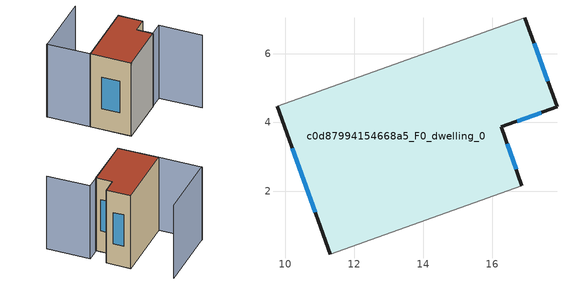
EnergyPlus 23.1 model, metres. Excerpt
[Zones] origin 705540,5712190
c0d87994154668a5_F0_dwelling_0
 floor ground (EU_floor_Construction): 16.86,2.16 16.26,3.87 17.88,4.45 16.95,7.04 9.76,4.48 11.3,0.17 z0
 wall outside (EU_wall_Construction): 11.3,0.17 9.76,4.48 / 16.95,7.04 17.88,4.45 16.26,3.87 16.86,2.16 z0:9
 wall adiabatic (EU_wall_Construction): 16.86,2.16 11.3,0.17 / 9.76,4.48 16.95,7.04 z0:9
 window (EU_Window_Construction): 10.86,1.4 10.2,3.25 / 17.21,6.3 17.61,5.19 / 17.42,4.29 16.72,4.04 / 16.43,3.38 16.69,2.65 z2.56:6.44
 roof outside (EU_roof_Construction): 16.95,7.04 17.88,4.45 16.26,3.87 16.86,2.16 11.3,0.17 9.76,4.48 z9
shading: 11.3,0.17 18.39,2.7 / 18.39,2.7 20,-1.82 / 16.95,7.04 9.75,4.48 / 9.75,4.48 8.14,9.01 / 15.31,11.48 8.15,8.93 z0:9
[Building]
EU S2 Campaign: North Axis=0; Terrain=City; Solar Distribution=FullExterior
[Site:Location]
London: Latitude=51.5; Longitude=-0.5; Time Zone=0; Elevation=25
[SizingPeriod:WeatherFileDays]
AnnualSizingPeriod: Begin Month=1; Begin Day of Month=1; End Month=12; End Day of Month=31; Day of Week for Start Day=Monday; Use Weather File Daylight Saving Period=No; Use Weather File Rain and Snow Indicators=No
[MATERIAL]
EU_InternalMass_Material: Roughness=MediumRough; Thickness=0.1; Conductivity=1; Density=1800; Specific Heat=900; Thermal Absorptance=0.9; Solar Absorptance=0.7; Visible Absorptance=0.7
[MATERIAL:NOMASS] Roughness=MediumRough; Thermal Absorptance=0.9; Solar Absorptance=0.7; Visible Absorptance=0.7
Name | Thermal Resistance
EU_wall_NoMass | 0.71061
EU_roof_NoMass | 2.41608
EU_floor_NoMass | 1.75078
[WINDOWMATERIAL:SIMPLEGLAZINGSYSTEM]
EU_Window_SimpleGlazing: UFactor=2.64892; Solar Heat Gain Coefficient=0.76; Visible Transmittance=0.76
[CONSTRUCTION]
EU_wall_Construction: EU_wall_NoMass
EU_roof_Construction: EU_roof_NoMass
EU_floor_Construction: EU_floor_NoMass
EU_InternalMass_Construction: EU_InternalMass_Material
EU_Window_Construction: EU_Window_SimpleGlazing
[ZONE]
c0d87994154668a5_F0_dwelling_0: Type=1; Multiplier=1; Ceiling Height=autocalculate; Volume=285.86; Floor Area=autocalculate; Part of Total Floor Area=Yes
[INTERNALMASS]
c0d87994154668a5_F0_dwelling_0_EU_InternalMass: Construction=EU_InternalMass_Construction; Zone or ZoneList=c0d87994154668a5_F0_dwelling_0; Surface Area=31.7619
[OTHEREQUIPMENT]
EU_Step8_InternalGain_c0d87994154668a5_F0_dwelling_0_f000: Fuel Type=Electricity; Zone or ZoneList or Space or SpaceList=c0d87994154668a5_F0_dwelling_0; Schedule=EU_Step8_GainSchedule_c0d87994154668a5_F0_dwelling_0_f000; Design Level Calculation Method=Watts/Area; Power per Zone Floor Area=1; Fraction Latent=0; Fraction Radiant=0; Fraction Lost=0; Carbon Dioxide Generation Rate=0; EndUse Subcategory=EU_Step8_InternalGains
[ZONEVENTILATION:DESIGNFLOWRATE]
EU_ConstantAir_c0d87994154668a5_F0_dwelling_0: Zone or ZoneList or Space or SpaceList=c0d87994154668a5_F0_dwelling_0; Schedule=EU_AlwaysOn; Design Flow Rate Calculation Method=AirChanges/Hour; Air Changes per Hour=0.496673; Ventilation Type=Natural; Fan Pressure Rise=0; Fan Total Efficiency=1; Constant Term Coefficient=1; Temperature Term Coefficient=0; Velocity Term Coefficient=0; Velocity Squared Term Coefficient=0; Minimum Indoor Temperature=-100; Maximum Indoor Temperature=100; Delta Temperature=-100; Minimum Outdoor Temperature=-100; Maximum Outdoor Temperature=100; Maximum Wind Speed=40
[HVACTEMPLATE:THERMOSTAT]
EU_HeatOnly_c0d87994154668a5_F0_dwelling_0: Constant Heating Setpoint=20; Constant Cooling Setpoint=50
[HVACTEMPLATE:ZONE:IDEALLOADSAIRSYSTEM]
c0d87994154668a5_F0_dwelling_0: Template Thermostat=EU_HeatOnly_c0d87994154668a5_F0_dwelling_0; System Availability Schedule=EU_AlwaysOn; Maximum Heating Supply Air Temperature=50; Minimum Cooling Supply Air Temperature=13; Maximum Heating Supply Air Humidity Ratio=0.0156; Minimum Cooling Supply Air Humidity Ratio=0.0077; Heating Limit=NoLimit; Cooling Limit=NoLimit; Heating Availability Schedule=EU_AlwaysOn; Cooling Availability Schedule=EU_CoolingOff; Dehumidification Control Type=ConstantSensibleHeatRatio; Cooling Sensible Heat Ratio=0.7; Dehumidification Setpoint=60; Humidification Control Type=None; Humidification Setpoint=30; Outdoor Air Method=None; Outdoor Air Flow Rate per Person=0.00944; Outdoor Air Flow Rate per Zone Floor Area=0; Outdoor Air Flow Rate per Zone=0; Demand Controlled Ventilation Type=None; Outdoor Air Economizer Type=NoEconomizer; Heat Recovery Type=None; Sensible Heat Recovery Effectiveness=0.7; Latent Heat Recovery Effectiveness=0.65
[SIZING:ZONE]
c0d87994154668a5_F0_dwelling_0: Zone Cooling Design Supply Air Temperature Input Method=SupplyAirTemperature; Zone Cooling Design Supply Air Temperature=13; Zone Heating Design Supply Air Temperature Input Method=SupplyAirTemperature; Zone Heating Design Supply Air Temperature=50; Zone Cooling Design Supply Air Humidity Ratio=0.008; Zone Heating Design Supply Air Humidity Ratio=0.008; Cooling Design Air Flow Method=DesignDay; Cooling Design Air Flow Rate=0; Cooling Minimum Air Flow per Zone Floor Area=0.000762; Cooling Minimum Air Flow=0; Cooling Minimum Air Flow Fraction=0.2; Heating Design Air Flow Method=DesignDay; Heating Design Air Flow Rate=0; Heating Maximum Air Flow per Zone Floor Area=0.002032; Heating Maximum Air Flow=0.141576; Heating Maximum Air Flow Fraction=0.3; Account for Dedicated Outdoor Air System=No; Dedicated Outdoor Air System Control Strategy=NeutralSupplyAir; Dedicated Outdoor Air Low Setpoint Temperature for Design=autosize; Dedicated Outdoor Air High Setpoint Temperature for Design=autosize; Zone Load Sizing Method=Sensible Load Only No Latent Load; Zone Latent Cooling Design Supply Air Humidity Ratio Input Method=HumidityRatioDifference; Zone Cooling Design Supply Air Humidity Ratio Difference=0.005; Zone Latent Heating Design Supply Air Humidity Ratio Input Method=HumidityRatioDifference; Zone Humidification Design Supply Air Humidity Ratio Difference=0.005
[SCHEDULE:CONSTANT]
Name | Hourly Value
EU_AlwaysOn | 1
EU_CoolingOff | 0
[SCHEDULE:FILE]
EU_Step8_GainSchedule_c0d87994154668a5_F0_dwelling_0_f000: File=../../schedules/c0d87994154668a5/c0d87994154668a5_F0_dwelling_0_f000_gain.csv; Column Number=1; Rows to Skip at Top=0; Number of Hours of Data=8760; Column Separator=Comma; Interpolate to Timestep=No; Minutes per Item=60; Adjust Schedule for Daylight Savings=Yes
